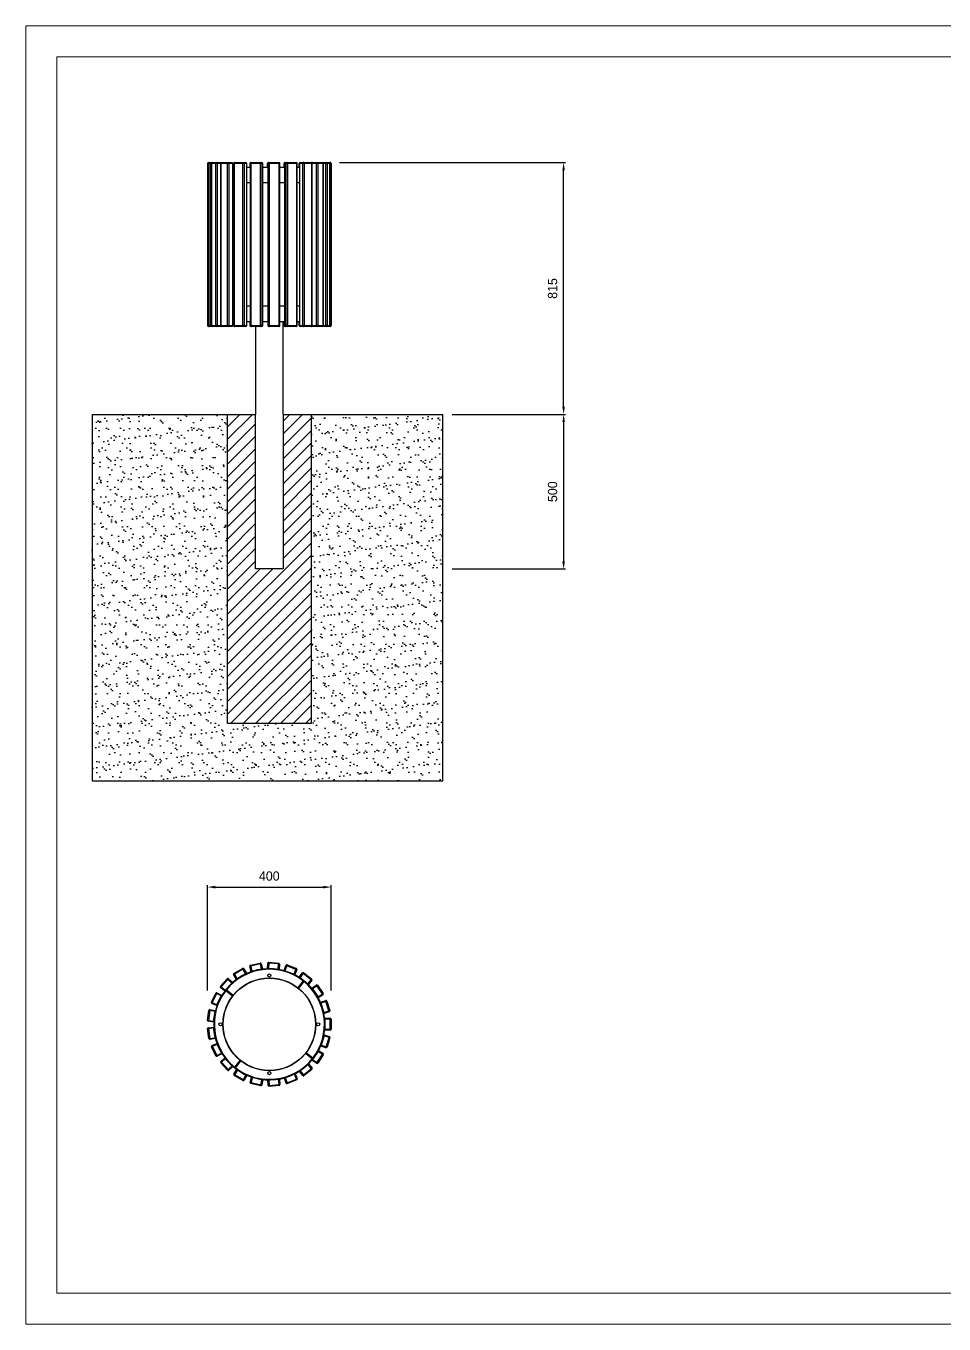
# Model space of a CAD drawing. Header units: millimetres. Extents: x -1872 to 4068, y -1819 to 2381.
# Drawn here: x -1872 to 1098, y -1819 to 2381 of the extents above; entities that cross this region are included whole.
import ezdxf

# ---------------------------------------------------------------- set-up
doc = ezdxf.new("R2010")
doc.units = ezdxf.units.MM
doc.header["$PDSIZE"] = -1
doc.layers.add('tabelka', color=155, linetype='Continuous')
doc.layers.add('WYMIAR', color=96, linetype='Continuous')
doc.dimstyles.new('1-1', dxfattribs={"dimtxt": 30, "dimasz": 25, "dimexe": 6.25, "dimexo": 30, "dimgap": 20.625, "dimtad": 1, "dimdec": 1, "dimtxsty": 'Standard', "dimcen": 0, "dimclrd": 2, "dimclre": 2, "dimclrt": 2, "dimadec": 0, "dimazin": 0, "dimtfac": 1, "dimtdec": 1, "dimtmove": 0, "dimatfit": 3, "dimfxl": 1, "dimarcsym": 0})

# ---------------------------------------------------------------- blocks, each defined once
blk = doc.blocks.new('front')
for p, q in [((-41.7, 1154.1), (-41.7, 630.1)), ((-41.6, 1154.1), (-41.7, 1154.1)), ((-41.6, 1154.1), (-41.6, 630.1)), ((-36.7, 1154.1), (-41.6, 1154.1)), ((-41.6, 1154.1), (-41.6, 630.1)), ((-41.6, 1154.1), (-41.6, 1154.1)), ((-38.7, 1157.1), (-38.6, 1157.1)), ((-38.7, 1157.1), (-38.7, 1157.1)), ((-38.6, 1157.1), (-33.7, 1157.1)), ((-36.7, 630.1), (-36.7, 1154.1)), ((-33.3, 1154.1), (-36.7, 1154.1)), ((-33.7, 1157.1), (-25.6, 1157.1)), ((-33.3, 1154.1), (-33.3, 630.1)), ((-28.6, 1154.1), (-33.3, 1154.1)), ((-28.6, 1154.1), (-28.6, 630.1)), ((-28.3, 1154.1), (-28.6, 1154.1)), ((-14.4, 1154.1), (-28.3, 1154.1)), ((-28.3, 1154.1), (-28.3, 630.1)), ((-25.6, 1157.1), (-11.7, 1157.1)), ((-14.4, 630.1), (-14.4, 1154.1)), ((-10.4, 1154.1), (-14.4, 1154.1)), ((-11.7, 1157.1), (3.6, 1157.1)), ((-10.4, 1154.1), (-10.4, 630.1)), ((0.7, 1154.1), (-10.4, 1154.1)), ((0.7, 1154.1), (0.7, 630.1)), ((1.5, 1154.1), (0.7, 1154.1)), ((23.3, 1154.1), (1.5, 1154.1)), ((1.5, 1154.1), (1.5, 630.1)), ((3.6, 1157.1), (3.7, 1157.1)), ((3.7, 1157.1), (25.5, 1157.1)), ((23.3, 630.1), (23.3, 1154.1)), ((27.5, 1154.1), (23.3, 1154.1)), ((25.5, 1157.1), (37.9, 1157.1)), ((27.5, 1154.1), (27.5, 630.1)), ((40, 1154.1), (27.5, 1154.1)), ((40, 630.1), (40, 1154.1)), ((40, 1142.1), (43.7, 1142.1)), ((42.7, 1154.1), (42.7, 1142.1)), ((43.1, 1154.1), (42.7, 1154.1)), ((43.7, 1154.1), (43.1, 1154.1)), ((43.1, 1154.1), (43.1, 1142.1)), ((43.7, 1154.1), (43.7, 630.1)), ((45.2, 1154.1), (43.7, 1154.1)), ((73, 1154.1), (45.2, 1154.1)), ((45.2, 1154.1), (45.2, 630.1)), ((45.7, 1157.1), (46.7, 1157.1)), ((46.7, 1157.1), (74.5, 1157.1)), ((73, 630.1), (73, 1154.1)), ((77.1, 1154.1), (73, 1154.1)), ((74.5, 1157.1), (82.9, 1157.1)), ((77.1, 1154.1), (77.1, 630.1)), ((85.5, 1154.1), (77.1, 1154.1)), ((85.5, 630.1), (85.5, 1154.1)), ((85.5, 1142.1), (96.7, 1142.1)), ((95.5, 1154.1), (95.5, 1142.1)), ((95.6, 1154.1), (95.5, 1154.1)), ((96.7, 1154.1), (95.6, 1154.1)), ((95.6, 1154.1), (95.6, 1142.1)), ((96.7, 1154.1), (96.7, 630.1)), ((99.1, 1154.1), (96.7, 1154.1)), ((98.5, 1157.1), (99.7, 1157.1)), ((130.3, 1154.1), (99.1, 1154.1)), ((99.1, 1154.1), (99.1, 630.1)), ((99.7, 1157.1), (130.9, 1157.1)), ((130.3, 630.1), (130.3, 1154.1)), ((133.9, 1154.1), (130.3, 1154.1)), ((130.9, 1157.1), (134.7, 1157.1)), ((133.9, 1154.1), (133.9, 630.1)), ((137.6, 1154.1), (133.9, 1154.1)), ((137.6, 630.1), (137.6, 1154.1)), ((137.6, 1142.1), (153.6, 1142.1)), ((152.5, 1142.1), (152.5, 1154.1)), ((155, 1154.1), (153.6, 1154.1)), ((153.6, 1154.1), (153.6, 630.1)), ((155, 630.1), (155, 1154.1)), ((158.2, 1154.1), (155, 1154.1)), ((155.5, 1157.1), (156.6, 1157.1)), ((156.6, 1157.1), (158, 1157.1)), ((158, 1157.1), (189.9, 1157.1)), ((158.2, 1154.1), (158.2, 630.1)), ((190.1, 1154.1), (158.2, 1154.1)), ((190.1, 630.1), (190.1, 1154.1)), ((192.9, 1154.1), (190.1, 1154.1)), ((192.9, 630.1), (192.9, 1154.1)), ((192.9, 1142.1), (207.2, 1142.1)), ((206.1, 1142.1), (206.1, 1154.1)), ((213.5, 1154.1), (207.2, 1154.1)), ((207.2, 1154.1), (207.2, 630.1)), ((208.9, 1157.1), (210, 1157.1)), ((210, 1157.1), (216.2, 1157.1)), ((213.5, 630.1), (213.5, 1154.1)), ((217.3, 1154.1), (213.5, 1154.1)), ((216.2, 1157.1), (246, 1157.1)), ((217.3, 1154.1), (217.3, 630.1)), ((247.1, 1154.1), (217.3, 1154.1)), ((247.1, 630.1), (247.1, 1154.1)), ((249, 1154.1), (247.1, 1154.1)), ((249, 630.1), (249, 1154.1)), ((249, 1142.1), (256.4, 1142.1)), ((255.4, 1142.1), (255.4, 1154.1)), ((267.1, 1154.1), (256.4, 1154.1)), ((256.4, 1154.1), (256.4, 630.1)), ((257.8, 1157.1), (258.8, 1157.1)), ((258.8, 1157.1), (269.4, 1157.1)), ((267.1, 630.1), (267.1, 1154.1)), ((271.3, 1154.1), (267.1, 1154.1)), ((269.4, 1157.1), (294.4, 1157.1)), ((271.3, 1154.1), (271.3, 630.1)), ((296.2, 1154.1), (271.3, 1154.1)), ((296.2, 630.1), (296.2, 1154.1)), ((297.4, 1154.1), (296.2, 1154.1)), ((297.4, 630.1), (297.4, 1154.1)), ((311, 1154.1), (297.4, 1154.1)), ((297.9, 1157.1), (298.6, 1157.1)), ((298.6, 1157.1), (312.7, 1157.1)), ((311, 630.1), (311, 1154.1)), ((315.2, 1154.1), (311, 1154.1)), ((312.7, 1157.1), (330.6, 1157.1)), ((315.2, 1154.1), (315.2, 630.1)), ((333.1, 1154.1), (315.2, 1154.1)), ((330.6, 1157.1), (342.3, 1157.1)), ((333.1, 630.1), (333.1, 1154.1)), ((333.6, 1154.1), (333.1, 1154.1)), ((333.6, 630.1), (333.6, 1154.1)), ((341.4, 1154.1), (333.6, 1154.1)), ((345.2, 1154.1), (341.4, 1154.1)), ((341.4, 630.1), (341.4, 1154.1)), ((342.3, 1157.1), (351.7, 1157.1)), ((345.2, 1154.1), (345.2, 630.1)), ((354.5, 1154.1), (345.2, 1154.1)), ((351.7, 1157.1), (355.6, 1157.1)), ((354.5, 630.1), (354.5, 1154.1)), ((354.7, 1154.1), (354.5, 1154.1)), ((354.7, 630.1), (354.7, 1154.1)), ((355.6, 1154.1), (354.7, 1154.1)), ((355.6, 630.1), (355.6, 1154.1)), ((358.6, 1154.1), (355.6, 1154.1)), ((358.6, 1154.1), (358.6, 630.1)), ((40, 1092.1), (43.7, 1092.1)), ((85.5, 1092.1), (96.7, 1092.1)), ((137.6, 1092.1), (153.6, 1092.1)), ((192.9, 1092.1), (207.2, 1092.1)), ((249, 1092.1), (256.4, 1092.1)), ((43.7, 692.1), (40, 692.1)), ((96.7, 692.1), (85.5, 692.1)), ((153.6, 692.1), (137.6, 692.1)), ((207.2, 692.1), (192.9, 692.1)), ((256.5, 692.1), (249, 692.1)), ((-41.6, 630.1), (-41.7, 630.1)), ((-41.6, 630.1), (-36.7, 630.1)), ((-41.6, 630.1), (-41.6, 630.1)), ((-33.3, 630.1), (-36.7, 630.1)), ((-33.3, 630.1), (-28.6, 630.1)), ((-28.3, 630.1), (-28.6, 630.1)), ((-28.3, 630.1), (-14.4, 630.1)), ((-10.4, 630.1), (-14.4, 630.1)), ((-10.4, 630.1), (0.7, 630.1)), ((1.5, 630.1), (0.7, 630.1)), ((1.5, 630.1), (23.3, 630.1)), ((27.5, 630.1), (23.3, 630.1)), ((27.5, 630.1), (40, 630.1)), ((43.7, 642.1), (40, 642.1)), ((42.7, 642.1), (42.7, 630.1)), ((43.1, 630.1), (42.7, 630.1)), ((43.1, 642.1), (43.1, 630.1)), ((43.1, 630.1), (43.7, 630.1)), ((45.2, 630.1), (43.7, 630.1)), ((45.2, 630.1), (73, 630.1)), ((77.1, 630.1), (73, 630.1)), ((77.1, 630.1), (85.5, 630.1)), ((96.7, 642.1), (85.5, 642.1)), ((95.5, 642.1), (95.5, 630.1)), ((95.6, 630.1), (95.5, 630.1)), ((95.6, 642.1), (95.6, 630.1)), ((95.6, 630.1), (96.7, 630.1)), ((99.1, 630.1), (96.7, 630.1)), ((99.1, 630.1), (130.3, 630.1)), ((133.9, 630.1), (130.3, 630.1)), ((133.9, 630.1), (137.6, 630.1)), ((153.6, 642.1), (137.6, 642.1)), ((153.6, 630.1), (155, 630.1)), ((158.2, 630.1), (155, 630.1)), ((158.2, 630.1), (190.1, 630.1)), ((192.9, 630.1), (190.1, 630.1)), ((207.2, 642.1), (192.9, 642.1)), ((203, 342.1), (203, 642.1)), ((206.1, 630.1), (206.1, 642.1)), ((207.2, 630.1), (213.5, 630.1)), ((217.3, 630.1), (213.5, 630.1)), ((217.3, 630.1), (247.1, 630.1)), ((249, 630.1), (247.1, 630.1)), ((256.4, 642.1), (249, 642.1)), ((255.4, 630.1), (255.4, 642.1)), ((256.4, 630.1), (267.1, 630.1)), ((271.3, 630.1), (267.1, 630.1)), ((271.3, 630.1), (296.2, 630.1)), ((297.4, 630.1), (296.2, 630.1)), ((297.4, 630.1), (311, 630.1)), ((315.2, 630.1), (311, 630.1)), ((315.2, 630.1), (333.1, 630.1)), ((333.6, 630.1), (333.1, 630.1)), ((333.6, 630.1), (341.4, 630.1)), ((345.2, 630.1), (341.4, 630.1)), ((345.2, 630.1), (354.5, 630.1)), ((354.7, 630.1), (354.5, 630.1)), ((354.7, 630.1), (355.6, 630.1)), ((358.6, 630.1), (355.6, 630.1)), ((-38.6, 627.1), (-38.7, 627.1)), ((-38.7, 627.1), (-38.7, 627.1)), ((-33.7, 627.1), (-38.6, 627.1)), ((-25.6, 627.1), (-33.7, 627.1)), ((-11.7, 627.1), (-25.6, 627.1)), ((3.6, 627.1), (-11.7, 627.1)), ((3.7, 627.1), (3.6, 627.1)), ((25.5, 627.1), (3.7, 627.1)), ((37.9, 627.1), (25.5, 627.1)), ((46.7, 627.1), (45.7, 627.1)), ((74.5, 627.1), (46.7, 627.1)), ((82.9, 627.1), (74.5, 627.1)), ((99.7, 627.1), (98.5, 627.1)), ((130.9, 627.1), (99.7, 627.1)), ((114.1, 627.1), (114.1, 342.1)), ((134.7, 627.1), (130.9, 627.1)), ((158, 627.1), (156.6, 627.1)), ((189.9, 627.1), (158, 627.1)), ((210, 627.1), (208.9, 627.1)), ((216.2, 627.1), (210, 627.1)), ((246, 627.1), (216.2, 627.1)), ((258.8, 627.1), (257.8, 627.1)), ((269.4, 627.1), (258.8, 627.1)), ((294.4, 627.1), (269.4, 627.1)), ((298.6, 627.1), (297.9, 627.1)), ((312.7, 627.1), (298.6, 627.1)), ((330.6, 627.1), (312.7, 627.1)), ((342.3, 627.1), (330.6, 627.1)), ((351.7, 627.1), (342.3, 627.1)), ((355.6, 627.1), (351.7, 627.1))]:
    blk.add_line(p, q)
at = {"flags": 128}
for points in [[(-10.4, 1154.1), (-10.4, 1154.7), (-10.5, 1155.3), (-10.6, 1155.8), (-10.7, 1156.3), (-10.9, 1156.6), (-11.2, 1156.9), (-11.4, 1157.1), (-11.7, 1157.1)], [(45.2, 1154.1), (45.3, 1154.7), (45.3, 1155.3), (45.5, 1155.8), (45.7, 1156.3), (45.9, 1156.6), (46.2, 1156.9), (46.4, 1157.1), (46.7, 1157.1)], [(73, 1154.1), (73, 1154.7), (73.1, 1155.3), (73.2, 1155.8), (73.4, 1156.3), (73.7, 1156.6), (73.9, 1156.9), (74.2, 1157.1), (74.5, 1157.1)], [(217.3, 1154.1), (217.3, 1154.7), (217.3, 1155.3), (217.2, 1155.8), (217, 1156.3), (216.9, 1156.6), (216.7, 1156.9), (216.5, 1157.1), (216.2, 1157.1)], [(247.1, 1154.1), (247.1, 1154.7), (247, 1155.3), (246.9, 1155.8), (246.8, 1156.3), (246.6, 1156.6), (246.4, 1156.9), (246.2, 1157.1), (246, 1157.1)], [(271.3, 1154.1), (271.2, 1154.7), (271.1, 1155.3), (271, 1155.8), (270.7, 1156.3), (270.4, 1156.6), (270.1, 1156.9), (269.8, 1157.1), (269.4, 1157.1)], [(296.2, 1154.1), (296.2, 1154.7), (296.1, 1155.3), (295.9, 1155.8), (295.7, 1156.3), (295.4, 1156.6), (295.1, 1156.9), (294.7, 1157.1), (294.4, 1157.1)], [(312.7, 1157.1), (312.4, 1157.1), (312.1, 1156.9), (311.8, 1156.6), (311.5, 1156.3), (311.3, 1155.8), (311.2, 1155.3), (311.1, 1154.7), (311, 1154.1)], [(342.3, 1157.1), (342.2, 1157.1), (342, 1156.9), (341.8, 1156.6), (341.7, 1156.3), (341.6, 1155.8), (341.5, 1155.3), (341.5, 1154.7), (341.4, 1154.1)], [(-11.7, 627.1), (-11.4, 627.2), (-11.2, 627.4), (-10.9, 627.6), (-10.7, 628), (-10.6, 628.5), (-10.5, 629), (-10.4, 629.6), (-10.4, 630.1)], [(46.7, 627.1), (46.4, 627.2), (46.2, 627.4), (45.9, 627.6), (45.7, 628), (45.5, 628.5), (45.3, 629), (45.3, 629.6), (45.2, 630.1)], [(74.5, 627.1), (74.2, 627.2), (73.9, 627.4), (73.7, 627.6), (73.4, 628), (73.2, 628.5), (73.1, 629), (73, 629.6), (73, 630.1)], [(216.2, 627.1), (216.5, 627.2), (216.7, 627.4), (216.9, 627.6), (217, 628), (217.2, 628.5), (217.3, 629), (217.3, 629.6), (217.3, 630.1)], [(246, 627.1), (246.2, 627.2), (246.4, 627.4), (246.6, 627.6), (246.8, 628), (246.9, 628.5), (247, 629), (247.1, 629.6), (247.1, 630.1)], [(269.4, 627.1), (269.8, 627.2), (270.1, 627.4), (270.4, 627.6), (270.7, 628), (271, 628.5), (271.1, 629), (271.2, 629.6), (271.3, 630.1)], [(294.4, 627.1), (294.7, 627.2), (295.1, 627.4), (295.4, 627.6), (295.7, 628), (295.9, 628.5), (296.1, 629), (296.2, 629.6), (296.2, 630.1)], [(312.7, 627.1), (312.4, 627.2), (312.1, 627.4), (311.8, 627.6), (311.5, 628), (311.3, 628.5), (311.2, 629), (311.1, 629.6), (311, 630.1)], [(342.3, 627.1), (342.2, 627.2), (342, 627.4), (341.8, 627.6), (341.7, 628), (341.6, 628.5), (341.5, 629), (341.5, 629.6), (341.4, 630.1)]]:
    blk.add_lwpolyline(points, dxfattribs=at)
for centre, radius, start, end in [((-38.7, 1154.1), 3, 90, 180), ((-38.6, 1154.1), 3, 90, 180), ((-38.6, 1154.2), 2.98, 90.3373, 180.3337), ((-33.7, 1154.2), 2.98, 90.3372, 180.3338), ((-38.5, 1154.9), 5.32, 352.085, 25.2255), ((-25.6, 1154.1), 3, 90, 180), ((-25.5, 1154.3), 2.86, 93.1861, 182.8661), ((-11.5, 1154.3), 2.86, 93.1862, 182.8659), ((3.7, 1154.1), 3, 90, 180), ((4.1, 1154.5), 2.69, 100.2229, 187.4535), ((26, 1154.5), 2.69, 100.223, 187.453), ((24.9, 1154.5), 2.66, 351.3539, 77.276), ((37.3, 1154.5), 2.66, 351.3536, 77.2762), ((45.7, 1154.1), 3, 90, 180), ((45.9, 1154.3), 2.82, 94.4618, 183.8563), ((46.7, 1154.1), 3, 90, 180), ((74.3, 1154.3), 2.82, 356.234, 85.6585), ((82.7, 1154.3), 2.82, 356.2339, 85.6584), ((98.5, 1154.1), 3, 90, 180), ((98.6, 1154.2), 2.96, 90.7579, 180.7384), ((99.7, 1154.1), 3, 90, 180), ((103, 1154.9), 3.98, 144.9105, 190.3416), ((134.2, 1154.9), 3.98, 144.9105, 190.3417), ((130.9, 1154.2), 2.96, 359.3025, 89.2853), ((134.6, 1154.2), 2.96, 359.3025, 89.2853), ((155.5, 1154.1), 3, 90.0731, 180.0731), ((156.6, 1154.1), 3, 90.087, 180.0868), ((158, 1154.1), 3, 90.087, 180.0868), ((148.4, 1154.9), 9.83, 355.6495, 13.2634), ((189.9, 1154.1), 3, 0, 90), ((180.3, 1154.9), 9.83, 355.6496, 13.2632), ((209, 1154.2), 2.9, 92.0848, 181.9433), ((210.1, 1154.2), 2.9, 92.1622, 182.0102), ((216.3, 1154.2), 2.9, 92.1622, 182.0102), ((246, 1154.1), 3, 0, 90), ((258.2, 1154.4), 2.74, 97.7502, 186.0682), ((259.1, 1154.4), 2.73, 97.9284, 186.1751), ((269.8, 1154.4), 2.73, 97.9284, 186.1751), ((294.4, 1154.1), 3, 0, 90), ((298.2, 1155.5), 1.65, 99.0127, 158.5674), ((299.1, 1155.2), 2.01, 103.3548, 175.0737), ((312.4, 1154.4), 2.78, 355.1337, 84.1198), ((330.6, 1154.1), 3, 0, 90), ((330.4, 1154.4), 2.78, 355.1334, 84.1201), ((342.3, 1154.2), 2.94, 358.7552, 88.6991), ((351.7, 1154.1), 3, 0, 90), ((351.6, 1154.2), 2.94, 358.7555, 88.6988), ((122.1, 1154.9), 233.5, 359.8163, 0.5525), ((355.6, 1154.1), 3, 0.0002, 90.0004), ((-38.7, 630.1), 3, 180, 270), ((-38.6, 630.1), 3, 180, 270), ((-38.6, 630.1), 2.98, 179.666, 269.6622), ((-33.7, 630.1), 2.98, 179.6659, 269.6624), ((-38.5, 629.4), 5.32, 334.7748, 7.9149), ((-25.6, 630.1), 3, 180, 270), ((-25.5, 630), 2.86, 177.1337, 266.8134), ((-11.5, 630), 2.86, 177.1338, 266.8133), ((3.7, 630.1), 3, 180, 270), ((4.1, 629.8), 2.69, 172.5463, 259.7766), ((26, 629.8), 2.69, 172.5469, 259.7765), ((24.9, 629.7), 2.66, 282.7245, 8.6462), ((37.3, 629.7), 2.66, 282.7244, 8.6466), ((45.7, 630.1), 3, 180, 270), ((45.9, 630), 2.82, 176.1435, 265.5377), ((46.7, 630.1), 3, 180, 270), ((74.3, 630), 2.82, 274.342, 3.7662), ((82.7, 630), 2.82, 274.3421, 3.7663), ((98.5, 630.1), 3, 180, 270), ((98.6, 630.1), 2.96, 179.2613, 269.2416), ((99.7, 630.1), 3, 180, 270), ((103, 629.4), 3.98, 169.6585, 215.0891), ((134.2, 629.4), 3.98, 169.6585, 215.0891), ((130.9, 630.1), 2.96, 270.7152, 0.6978), ((134.6, 630.1), 2.96, 270.7152, 0.6978), ((156.6, 630.1), 3, 179.9129, 269.9126), ((158, 630.1), 3, 179.9129, 269.9126), ((148.4, 629.4), 9.83, 346.7367, 4.3505), ((189.9, 630.1), 3, 270, 0), ((180.3, 629.4), 9.83, 346.737, 4.3503), ((209, 630), 2.9, 178.0564, 267.9147), ((210.1, 630), 2.9, 177.9895, 267.8374), ((216.3, 630), 2.9, 177.9895, 267.8374), ((246, 630.1), 3, 270, 0), ((258.2, 629.9), 2.74, 173.9316, 262.2493), ((259.1, 629.8), 2.73, 173.8247, 262.0711), ((269.8, 629.8), 2.73, 173.8247, 262.0711), ((294.4, 630.1), 3, 270, 0), ((312.4, 629.9), 2.78, 275.8807, 4.8665), ((330.6, 630.1), 3, 270, 0), ((330.4, 629.9), 2.78, 275.8804, 4.8669), ((342.3, 630.1), 2.94, 271.3013, 1.2451), ((351.7, 630.1), 3, 270, 0), ((351.6, 630.1), 2.94, 271.3016, 1.2448), ((122.1, 629.4), 233.5, 359.4475, 0.1837), ((355.6, 630.1), 3, 270.0001, 0.0001), ((298.1, 628.7), 1.6, 200.3288, 262.0891), ((299.1, 629.1), 2.01, 184.9258, 256.6449)]:
    blk.add_arc(centre, radius, start, end)
blk = doc.blocks.new('rzut')
for p, q in [((51.6, -601.4), (43.1, -586.7)), ((44.2, -582.6), (71.8, -566.5)), ((73.3, -569.1), (45.7, -585.2)), ((45.7, -585.2), (54.2, -599.9)), ((54.2, -599.9), (81.9, -583.8)), ((81.9, -583.8), (73.3, -569.1)), ((75.9, -567.6), (84.5, -582.3)), ((99.4, -576.4), (95.6, -559.8)), ((97.8, -556.2), (129, -549)), ((129.7, -551.9), (98.5, -559.1)), ((98.5, -559.1), (102.3, -575.7)), ((102.3, -575.7), (133.5, -568.5)), ((115.5, -572.7), (115.5, -572.7)), ((120.4, -571.5), (120.4, -571.5)), ((133.5, -568.5), (129.7, -551.9)), ((132.6, -551.2), (136.4, -567.8)), ((152.5, -566.5), (153.7, -549.6)), ((156.7, -549.8), (155.5, -566.8)), ((155.5, -566.8), (187.4, -569.1)), ((188.6, -552.1), (156.7, -549.8)), ((156.9, -546.8), (188.8, -549.1)), ((168.9, -567.7), (168.9, -567.7)), ((173.9, -568.1), (173.9, -568.1)), ((187.4, -569.1), (188.6, -552.1)), ((191.6, -552.3), (190.4, -569.3)), ((206.1, -572.8), (212.2, -557)), ((215, -558), (208.9, -573.9)), ((208.9, -573.9), (238.7, -585.5)), ((244.8, -569.6), (215, -558)), ((216.1, -555.2), (245.9, -566.8)), ((221.4, -578.8), (221.4, -578.8)), ((226.1, -580.6), (226.1, -580.6)), ((238.7, -585.5), (244.8, -569.6)), ((247.6, -570.7), (241.5, -586.6)), ((255.4, -594.6), (266, -581.2)), ((268.3, -583.1), (257.8, -596.4)), ((293.4, -603), (268.3, -583.1)), ((270.2, -580.7), (295.3, -600.6)), ((0.7, -623.6), (22.4, -600.1)), ((13.3, -639.4), (0.8, -627.9)), ((24.6, -602.2), (2.9, -625.7)), ((2.9, -625.7), (15.4, -637.2)), ((15.4, -637.2), (37.1, -613.7)), ((24.5, -627.3), (24.5, -627.3)), ((37.1, -613.7), (24.6, -602.2)), ((26.6, -599.9), (39.1, -611.5)), ((65.9, -593.1), (65.9, -593.1)), ((70.2, -590.6), (70.2, -590.6)), ((267.9, -607), (251.8, -627.4)), ((254.1, -629.2), (251.8, -627.4)), ((270.3, -608.9), (254.1, -629.2)), ((257.8, -596.4), (282.9, -616.3)), ((258.2, -597.5), (258.6, -597)), ((270.1, -606.2), (268.9, -607.8)), ((269.3, -608.1), (268.9, -607.8)), ((269.3, -608.1), (270.5, -606.5)), ((281.7, -616.2), (282.1, -615.7)), ((282.9, -616.3), (293.4, -603)), ((295.8, -604.8), (285.2, -618.2)), ((296.2, -629.9), (310.2, -620.3)), ((311.9, -622.8), (297.9, -632.4)), ((330, -649.1), (311.9, -622.8)), ((314.4, -621.1), (332.5, -647.4)), ((-28.8, -675.7), (-15, -646.8)), ((-12.3, -648.1), (-26.1, -677)), ((3, -655.4), (-12.3, -648.1)), ((-11, -645.4), (4.3, -652.7)), ((-10.8, -684.3), (3, -655.4)), ((-2.8, -667.6), (-2.8, -667.6)), ((18.1, -638.1), (38.5, -654.2)), ((20, -635.7), (40.3, -651.9)), ((40.3, -651.9), (38.5, -654.2)), ((297.9, -632.4), (316, -658.8)), ((305.5, -643.5), (305.5, -643.5)), ((316, -658.8), (330, -649.1)), ((331.7, -651.6), (317.7, -661.2)), ((324.7, -675.7), (341, -670.6)), ((-41.6, -734.1), (-37, -702.4)), ((-34, -702.9), (-38.7, -734.5)), ((-17.2, -705.4), (-34, -702.9)), ((-33.6, -699.9), (-16.7, -702.4)), ((-12.1, -687), (-27.4, -679.7)), ((-26.1, -677), (-10.8, -684.3)), ((-21.9, -737), (-17.2, -705.4)), ((-16.7, -706.4), (-17.3, -706.4)), ((-4.9, -672.1), (-4.9, -672.1)), ((341.8, -673.5), (325.6, -678.6)), ((325.6, -678.6), (335.2, -709.1)), ((329.6, -691.5), (329.6, -691.5)), ((331.1, -696.2), (331.1, -696.2)), ((335.2, -709.1), (351.4, -704)), ((352.3, -706.9), (336, -712)), ((351.4, -704), (341.8, -673.5)), ((344.7, -672.6), (354.2, -703.2)), ((-22.3, -740), (-39.1, -737.5)), ((-38.7, -734.5), (-21.9, -737)), ((-21.1, -736.1), (-21.7, -736)), ((-19.9, -723.7), (-19.9, -723.7)), ((338.5, -727.9), (355.5, -727.8)), ((355.5, -730.8), (338.5, -730.9)), ((338.5, -730.9), (338.6, -762.9)), ((338.5, -744.4), (338.5, -744.4)), ((338.5, -749.4), (338.5, -749.4)), ((355.6, -762.8), (355.5, -730.8)), ((358.5, -730.8), (358.6, -762.8)), ((-36.7, -793.7), (-41.6, -762.1)), ((-39, -758.7), (-22.2, -756.1)), ((-21.8, -759), (-38.6, -761.6)), ((-38.6, -761.6), (-33.7, -793.2)), ((-33.7, -793.2), (-16.9, -790.7)), ((-16.5, -793.6), (-33.3, -796.2)), ((-16.9, -790.7), (-21.8, -759)), ((-19.7, -772.4), (-19.7, -772.4)), ((-19, -777.3), (-19, -777.3)), ((335.4, -784.6), (326.1, -815.3)), ((331.4, -797.6), (331.4, -797.6)), ((351.7, -789.6), (335.4, -784.6)), ((336.3, -781.8), (352.5, -786.7)), ((338.6, -762.9), (355.6, -762.8)), ((355.6, -765.8), (338.6, -765.9)), ((342.3, -820.2), (351.7, -789.6)), ((354.5, -790.5), (345.2, -821.1)), ((-14.4, -849.2), (-28.3, -820.4)), ((-27, -816.4), (-11.7, -809)), ((-10.4, -811.7), (-25.6, -819.1)), ((-25.6, -819.1), (-11.7, -847.9)), ((3.6, -840.5), (-10.4, -811.7)), ((-4.4, -823.8), (-4.4, -823.8)), ((-2.3, -828.3), (-2.3, -828.3)), ((316.6, -835.1), (298.6, -861.6)), ((330.6, -844.6), (316.6, -835.1)), ((318.3, -832.6), (332.3, -842.2)), ((341.4, -823.1), (325.2, -818.1)), ((326.1, -815.3), (342.3, -820.2)), ((330, -802.3), (330, -802.3)), ((-11.7, -847.9), (3.6, -840.5)), ((4.9, -843.2), (-10.4, -850.6)), ((23.3, -895.6), (1.5, -872.3)), ((1.6, -868), (14, -856.4)), ((16.1, -858.6), (3.7, -870.2)), ((3.7, -870.2), (25.5, -893.6)), ((37.9, -882), (16.1, -858.6)), ((25.5, -893.6), (37.9, -882)), ((28.7, -872.1), (28.7, -872.1)), ((46.8, -886), (63, -865.7)), ((49.2, -887.9), (65.3, -867.5)), ((63, -865.7), (65.3, -867.5)), ((283.7, -877.8), (258.8, -897.8)), ((276.8, -843), (278.6, -840.7)), ((297.1, -859.2), (276.8, -843)), ((299, -856.8), (278.6, -840.7)), ((294.4, -891.1), (283.7, -877.8)), ((286.1, -875.9), (296.7, -889.2)), ((311, -873.6), (296.9, -864.1)), ((298.6, -861.6), (312.7, -871.1)), ((306.2, -850.4), (306.2, -850.4)), ((309, -846.3), (309, -846.3)), ((312.7, -871.1), (330.6, -844.6)), ((333.1, -846.3), (315.2, -872.8)), ((40, -884.2), (27.5, -895.8)), ((44.1, -908.9), (52.6, -894.2)), ((73, -928.9), (45.2, -913)), ((55.2, -895.7), (46.7, -910.4)), ((46.7, -910.4), (74.5, -926.3)), ((82.9, -911.6), (55.2, -895.7)), ((66.9, -902.4), (66.9, -902.4)), ((71.2, -904.8), (71.2, -904.8)), ((74.5, -926.3), (82.9, -911.6)), ((85.5, -913.1), (77.1, -927.8)), ((96.8, -935.5), (100.5, -918.9)), ((103.5, -919.6), (99.7, -936.1)), ((134.7, -926.6), (103.5, -919.6)), ((116.6, -922.5), (116.6, -922.5)), ((121.5, -923.6), (121.5, -923.6)), ((213.5, -937.6), (207.2, -921.8)), ((239.7, -908.9), (210, -920.7)), ((210, -920.7), (216.2, -936.5)), ((210.7, -919.7), (210.9, -920.3)), ((227.2, -913.9), (227.2, -913.9)), ((238.6, -908.7), (238.8, -909.3)), ((246, -924.7), (239.7, -908.9)), ((242.5, -907.8), (248.8, -923.6)), ((267.1, -913), (256.4, -899.7)), ((258.8, -897.8), (269.4, -911.1)), ((269.4, -911.1), (294.4, -891.1)), ((296.2, -893.4), (271.3, -913.4)), ((273.2, -886.2), (273.2, -886.2)), ((130.3, -946.1), (99.1, -939.1)), ((99.7, -936.1), (130.9, -943.2)), ((130.9, -943.2), (134.7, -926.6)), ((137.6, -927.2), (133.9, -943.8)), ((155, -945.3), (153.6, -928.4)), ((188.5, -925.7), (156.6, -928.1)), ((156.6, -928.1), (158, -945.1)), ((158, -945.1), (189.9, -942.6)), ((190.1, -945.6), (158.2, -948.1)), ((170.1, -927.1), (170.1, -927.1)), ((175.1, -926.7), (175.1, -926.7)), ((189.9, -942.6), (188.5, -925.7)), ((191.5, -925.4), (192.8, -942.4)), ((216.2, -936.5), (246, -924.7)), ((247.1, -927.5), (217.3, -939.3))]:
    blk.add_line(p, q)
at = {"flags": 128}
for points in [[(43.1, -586.7), (43.1, -586.7), (43.3, -586.6), (43.5, -586.5), (43.8, -586.3), (44.2, -586), (44.7, -585.8), (45.2, -585.5), (45.7, -585.2)], [(44.2, -582.6), (44.2, -582.7), (44.3, -582.8), (44.4, -583), (44.6, -583.4), (44.8, -583.8), (45.1, -584.2), (45.4, -584.7), (45.7, -585.2)], [(71.8, -566.5), (71.9, -566.6), (71.9, -566.7), (72.1, -567), (72.3, -567.3), (72.5, -567.7), (72.8, -568.1), (73, -568.6), (73.3, -569.1)], [(73.3, -569.1), (73.8, -568.8), (74.3, -568.5), (74.8, -568.3), (75.2, -568), (75.5, -567.9), (75.7, -567.7), (75.9, -567.6), (75.9, -567.6)], [(84.5, -582.3), (84.4, -582.3), (84.3, -582.4), (84, -582.6), (83.7, -582.7), (83.3, -583), (82.9, -583.2), (82.4, -583.5), (81.9, -583.8)], [(95.6, -559.8), (95.6, -559.8), (95.8, -559.8), (96.1, -559.7), (96.4, -559.6), (96.9, -559.5), (97.4, -559.4), (97.9, -559.3), (98.5, -559.1)], [(97.8, -556.2), (97.8, -556.3), (97.9, -556.4), (97.9, -556.7), (98, -557.1), (98.1, -557.5), (98.3, -558), (98.4, -558.6), (98.5, -559.1)], [(102.3, -575.7), (101.8, -575.8), (101.2, -576), (100.7, -576.1), (100.3, -576.2), (99.9, -576.3), (99.6, -576.3), (99.5, -576.4), (99.4, -576.4)], [(129, -549), (129, -549.1), (129.1, -549.2), (129.1, -549.5), (129.2, -549.9), (129.3, -550.3), (129.4, -550.8), (129.6, -551.3), (129.7, -551.9)], [(129.7, -551.9), (130.3, -551.8), (130.8, -551.7), (131.3, -551.5), (131.8, -551.4), (132.1, -551.4), (132.4, -551.3), (132.6, -551.3), (132.6, -551.2)], [(136.4, -567.8), (136.4, -567.8), (136.2, -567.9), (136, -567.9), (135.6, -568), (135.1, -568.1), (134.6, -568.2), (134.1, -568.3), (133.5, -568.5)], [(155.5, -566.8), (154.9, -566.7), (154.3, -566.7), (153.8, -566.6), (153.4, -566.6), (153, -566.6), (152.7, -566.6), (152.5, -566.6), (152.5, -566.5)], [(153.7, -549.6), (153.8, -549.6), (153.9, -549.6), (154.2, -549.6), (154.6, -549.7), (155, -549.7), (155.5, -549.7), (156.1, -549.8), (156.7, -549.8)], [(156.9, -546.8), (156.9, -546.9), (156.9, -547), (156.9, -547.3), (156.8, -547.7), (156.8, -548.1), (156.8, -548.7), (156.7, -549.2), (156.7, -549.8)], [(190.4, -569.3), (190.3, -569.3), (190.2, -569.3), (189.9, -569.2), (189.5, -569.2), (189, -569.2), (188.5, -569.1), (188, -569.1), (187.4, -569.1)], [(188.8, -549.1), (188.8, -549.2), (188.8, -549.3), (188.8, -549.6), (188.8, -550), (188.7, -550.4), (188.7, -551), (188.6, -551.5), (188.6, -552.1)], [(188.6, -552.1), (189.2, -552.1), (189.7, -552.2), (190.3, -552.2), (190.7, -552.2), (191.1, -552.3), (191.4, -552.3), (191.5, -552.3), (191.6, -552.3)], [(208.9, -573.9), (208.3, -573.7), (207.8, -573.5), (207.3, -573.3), (206.9, -573.1), (206.5, -573), (206.3, -572.9), (206.1, -572.8), (206.1, -572.8)], [(212.2, -557), (212.3, -557), (212.4, -557), (212.7, -557.1), (213, -557.3), (213.5, -557.4), (214, -557.6), (214.5, -557.8), (215, -558)], [(216.1, -555.2), (216.1, -555.3), (216, -555.5), (215.9, -555.7), (215.8, -556.1), (215.6, -556.5), (215.4, -557), (215.2, -557.5), (215, -558)], [(241.5, -586.6), (241.4, -586.5), (241.3, -586.5), (241, -586.4), (240.7, -586.2), (240.2, -586.1), (239.8, -585.9), (239.2, -585.7), (238.7, -585.5)], [(245.9, -566.8), (245.9, -566.9), (245.9, -567), (245.8, -567.3), (245.6, -567.7), (245.5, -568.1), (245.3, -568.6), (245.1, -569.1), (244.8, -569.6)], [(244.8, -569.6), (245.4, -569.8), (245.9, -570), (246.4, -570.2), (246.8, -570.4), (247.2, -570.5), (247.4, -570.6), (247.6, -570.7), (247.6, -570.7)], [(266, -581.2), (266, -581.3), (266.2, -581.4), (266.4, -581.5), (266.7, -581.8), (267, -582.1), (267.4, -582.4), (267.9, -582.7), (268.3, -583.1)], [(270.2, -580.7), (270.2, -580.8), (270.1, -580.9), (269.9, -581.1), (269.7, -581.4), (269.4, -581.8), (269.1, -582.2), (268.7, -582.6), (268.3, -583.1)], [(0.7, -623.6), (0.7, -623.7), (0.8, -623.8), (1, -624), (1.3, -624.2), (1.6, -624.6), (2, -624.9), (2.4, -625.3), (2.9, -625.7)], [(0.8, -627.9), (0.9, -627.8), (1, -627.7), (1.2, -627.5), (1.4, -627.2), (1.7, -626.9), (2.1, -626.5), (2.5, -626.1), (2.9, -625.7)], [(22.4, -600.1), (22.4, -600.2), (22.5, -600.3), (22.7, -600.5), (23, -600.7), (23.3, -601), (23.7, -601.4), (24.1, -601.8), (24.6, -602.2)], [(24.6, -602.2), (25, -601.7), (25.3, -601.3), (25.7, -600.9), (26, -600.6), (26.2, -600.3), (26.4, -600.1), (26.6, -600), (26.6, -599.9)], [(39.1, -611.5), (39.1, -611.5), (38.9, -611.6), (38.7, -611.8), (38.5, -612.1), (38.2, -612.5), (37.8, -612.8), (37.5, -613.2), (37.1, -613.7)], [(54.2, -599.9), (53.7, -600.2), (53.2, -600.5), (52.8, -600.7), (52.4, -601), (52.1, -601.2), (51.8, -601.3), (51.7, -601.4), (51.6, -601.4)], [(257.8, -596.4), (257.3, -596.1), (256.9, -595.7), (256.5, -595.4), (256.1, -595.1), (255.8, -594.9), (255.6, -594.7), (255.5, -594.6), (255.4, -594.6)], [(285.2, -618.2), (285.2, -618.1), (285, -618), (284.8, -617.8), (284.5, -617.6), (284.2, -617.3), (283.8, -617), (283.3, -616.7), (282.9, -616.3)], [(295.3, -600.6), (295.3, -600.7), (295.1, -600.8), (295, -601), (294.7, -601.3), (294.5, -601.7), (294.1, -602.1), (293.8, -602.5), (293.4, -603)], [(293.4, -603), (293.9, -603.3), (294.3, -603.7), (294.7, -604), (295.1, -604.3), (295.4, -604.5), (295.6, -604.7), (295.7, -604.8), (295.8, -604.8)], [(297.9, -632.4), (297.6, -631.9), (297.2, -631.4), (297, -631), (296.7, -630.6), (296.5, -630.3), (296.3, -630.1), (296.2, -630), (296.2, -629.9)], [(310.2, -620.3), (310.2, -620.3), (310.3, -620.5), (310.5, -620.7), (310.7, -621), (311, -621.4), (311.3, -621.8), (311.6, -622.3), (311.9, -622.8)], [(314.4, -621.1), (314.3, -621.1), (314.2, -621.2), (314, -621.3), (313.7, -621.6), (313.3, -621.8), (312.9, -622.1), (312.4, -622.4), (311.9, -622.8)], [(-15, -646.8), (-15, -646.8), (-14.8, -646.9), (-14.6, -647), (-14.2, -647.2), (-13.8, -647.4), (-13.4, -647.6), (-12.8, -647.9), (-12.3, -648.1)], [(-12.3, -648.1), (-12.1, -647.6), (-11.8, -647.1), (-11.6, -646.6), (-11.4, -646.2), (-11.2, -645.9), (-11.1, -645.6), (-11, -645.5), (-11, -645.4)], [(4.3, -652.7), (4.3, -652.8), (4.2, -652.9), (4.1, -653.2), (3.9, -653.5), (3.7, -653.9), (3.5, -654.4), (3.3, -654.9), (3, -655.4)], [(15.4, -637.2), (15, -637.6), (14.6, -638), (14.2, -638.4), (13.9, -638.8), (13.7, -639), (13.5, -639.2), (13.4, -639.4), (13.3, -639.4)], [(317.7, -661.2), (317.7, -661.2), (317.6, -661), (317.4, -660.8), (317.2, -660.5), (316.9, -660.1), (316.7, -659.7), (316.3, -659.2), (316, -658.8)], [(332.5, -647.4), (332.4, -647.5), (332.3, -647.6), (332.1, -647.7), (331.8, -647.9), (331.4, -648.2), (331, -648.5), (330.5, -648.8), (330, -649.1)], [(330, -649.1), (330.4, -649.6), (330.7, -650.1), (331, -650.5), (331.2, -650.9), (331.4, -651.2), (331.6, -651.4), (331.7, -651.6), (331.7, -651.6)], [(341, -670.6), (341, -670.7), (341, -670.9), (341.1, -671.1), (341.2, -671.5), (341.4, -671.9), (341.5, -672.4), (341.7, -672.9), (341.8, -673.5)], [(-37, -702.4), (-36.9, -702.5), (-36.7, -702.5), (-36.5, -702.5), (-36.1, -702.6), (-35.7, -702.6), (-35.1, -702.7), (-34.6, -702.8), (-34, -702.9)], [(-34, -702.9), (-33.9, -702.3), (-33.8, -701.7), (-33.8, -701.2), (-33.7, -700.8), (-33.6, -700.4), (-33.6, -700.1), (-33.6, -700), (-33.6, -699.9)], [(-28.8, -675.7), (-28.8, -675.7), (-28.6, -675.8), (-28.4, -675.9), (-28, -676.1), (-27.6, -676.3), (-27.1, -676.5), (-26.6, -676.7), (-26.1, -677)], [(-27.4, -679.7), (-27.4, -679.6), (-27.3, -679.5), (-27.2, -679.2), (-27, -678.9), (-26.8, -678.5), (-26.6, -678), (-26.4, -677.5), (-26.1, -677)], [(-16.7, -702.4), (-16.8, -702.5), (-16.8, -702.6), (-16.8, -702.9), (-16.9, -703.3), (-16.9, -703.7), (-17, -704.2), (-17.1, -704.8), (-17.2, -705.4)], [(-10.8, -684.3), (-11, -684.8), (-11.3, -685.3), (-11.5, -685.8), (-11.7, -686.2), (-11.8, -686.6), (-12, -686.8), (-12, -687), (-12.1, -687)], [(325.6, -678.6), (325.4, -678), (325.3, -677.5), (325.1, -677), (325, -676.5), (324.9, -676.2), (324.8, -675.9), (324.7, -675.8), (324.7, -675.7)], [(336, -712), (336, -711.9), (336, -711.8), (335.9, -711.5), (335.8, -711.1), (335.6, -710.7), (335.5, -710.2), (335.3, -709.7), (335.2, -709.1)], [(344.7, -672.6), (344.7, -672.6), (344.5, -672.7), (344.2, -672.8), (343.9, -672.9), (343.4, -673), (342.9, -673.2), (342.4, -673.3), (341.8, -673.5)], [(354.2, -703.2), (354.2, -703.2), (354, -703.2), (353.8, -703.3), (353.4, -703.4), (353, -703.6), (352.5, -703.7), (351.9, -703.9), (351.4, -704)], [(351.4, -704), (351.6, -704.6), (351.7, -705.1), (351.9, -705.6), (352, -706.1), (352.1, -706.4), (352.2, -706.7), (352.3, -706.9), (352.3, -706.9)], [(-41.6, -734.1), (-41.6, -734.1), (-41.4, -734.1), (-41.1, -734.2), (-40.8, -734.2), (-40.3, -734.3), (-39.8, -734.4), (-39.3, -734.5), (-38.7, -734.5)], [(-39.1, -737.5), (-39.1, -737.5), (-39.1, -737.3), (-39, -737), (-39, -736.6), (-38.9, -736.2), (-38.8, -735.7), (-38.8, -735.1), (-38.7, -734.5)], [(-21.9, -737), (-21.9, -737.6), (-22, -738.2), (-22.1, -738.7), (-22.2, -739.1), (-22.2, -739.5), (-22.3, -739.8), (-22.3, -739.9), (-22.3, -740)], [(338.5, -730.9), (338.5, -730.3), (338.5, -729.7), (338.5, -729.2), (338.5, -728.7), (338.5, -728.4), (338.5, -728.1), (338.5, -727.9), (338.5, -727.9)], [(355.5, -727.8), (355.5, -727.9), (355.5, -728), (355.5, -728.3), (355.5, -728.7), (355.5, -729.1), (355.5, -729.7), (355.5, -730.2), (355.5, -730.8)], [(358.5, -730.8), (358.4, -730.8), (358.3, -730.8), (358, -730.8), (357.6, -730.8), (357.2, -730.8), (356.6, -730.8), (356.1, -730.8), (355.5, -730.8)], [(-41.6, -762.1), (-41.5, -762.1), (-41.3, -762), (-41.1, -762), (-40.7, -761.9), (-40.2, -761.9), (-39.7, -761.8), (-39.2, -761.7), (-38.6, -761.6)], [(-38.6, -761.6), (-38.7, -761), (-38.8, -760.5), (-38.8, -760), (-38.9, -759.5), (-39, -759.2), (-39, -758.9), (-39, -758.7), (-39, -758.7)], [(-36.7, -793.7), (-36.6, -793.7), (-36.5, -793.7), (-36.2, -793.6), (-35.8, -793.6), (-35.4, -793.5), (-34.8, -793.4), (-34.3, -793.3), (-33.7, -793.2)], [(-33.3, -796.2), (-33.3, -796.2), (-33.3, -796), (-33.3, -795.7), (-33.4, -795.3), (-33.5, -794.9), (-33.5, -794.4), (-33.6, -793.8), (-33.7, -793.2)], [(-22.2, -756.1), (-22.2, -756.1), (-22.2, -756.3), (-22.2, -756.6), (-22.1, -756.9), (-22, -757.4), (-22, -757.9), (-21.9, -758.5), (-21.8, -759)], [(-16.9, -790.7), (-16.8, -791.2), (-16.7, -791.8), (-16.7, -792.3), (-16.6, -792.8), (-16.5, -793.1), (-16.5, -793.4), (-16.5, -793.6), (-16.5, -793.6)], [(335.4, -784.6), (335.6, -784.1), (335.7, -783.5), (335.9, -783.1), (336, -782.6), (336.1, -782.3), (336.2, -782), (336.3, -781.8), (336.3, -781.8)], [(338.6, -765.9), (338.6, -765.8), (338.6, -765.6), (338.6, -765.4), (338.6, -765), (338.6, -764.5), (338.6, -764), (338.6, -763.5), (338.6, -762.9)], [(352.5, -786.7), (352.5, -786.8), (352.5, -787), (352.4, -787.2), (352.3, -787.6), (352.1, -788), (352, -788.5), (351.8, -789), (351.7, -789.6)], [(354.5, -790.5), (354.5, -790.5), (354.3, -790.4), (354, -790.3), (353.7, -790.2), (353.2, -790.1), (352.8, -789.9), (352.2, -789.8), (351.7, -789.6)], [(358.6, -762.8), (358.5, -762.8), (358.4, -762.8), (358.1, -762.8), (357.7, -762.8), (357.3, -762.8), (356.8, -762.8), (356.2, -762.8), (355.6, -762.8)], [(355.6, -762.8), (355.6, -763.4), (355.6, -764), (355.6, -764.5), (355.6, -764.9), (355.6, -765.3), (355.6, -765.6), (355.6, -765.8), (355.6, -765.8)], [(-28.3, -820.4), (-28.3, -820.4), (-28.1, -820.3), (-27.9, -820.2), (-27.6, -820), (-27.1, -819.8), (-26.7, -819.6), (-26.2, -819.4), (-25.6, -819.1)], [(-25.6, -819.1), (-25.9, -818.6), (-26.2, -818.1), (-26.4, -817.6), (-26.6, -817.2), (-26.7, -816.9), (-26.9, -816.6), (-26.9, -816.5), (-27, -816.4)], [(-11.7, -809), (-11.6, -809), (-11.6, -809.2), (-11.4, -809.4), (-11.3, -809.8), (-11.1, -810.2), (-10.9, -810.6), (-10.6, -811.1), (-10.4, -811.7)], [(316.6, -835.1), (316.9, -834.6), (317.2, -834.2), (317.5, -833.7), (317.8, -833.4), (318, -833.1), (318.1, -832.8), (318.2, -832.7), (318.3, -832.6)], [(325.2, -818.1), (325.2, -818.1), (325.3, -817.9), (325.3, -817.6), (325.4, -817.3), (325.6, -816.8), (325.7, -816.4), (325.9, -815.8), (326.1, -815.3)], [(342.3, -820.2), (342.2, -820.8), (342, -821.3), (341.8, -821.8), (341.7, -822.2), (341.6, -822.6), (341.5, -822.9), (341.5, -823), (341.4, -823.1)], [(345.2, -821.1), (345.1, -821.1), (345, -821), (344.7, -820.9), (344.3, -820.8), (343.9, -820.7), (343.4, -820.5), (342.9, -820.4), (342.3, -820.2)], [(-14.4, -849.2), (-14.3, -849.2), (-14.2, -849.1), (-13.9, -849), (-13.6, -848.8), (-13.2, -848.6), (-12.7, -848.4), (-12.2, -848.1), (-11.7, -847.9)], [(-10.4, -850.6), (-10.4, -850.5), (-10.5, -850.4), (-10.6, -850.1), (-10.7, -849.8), (-10.9, -849.4), (-11.2, -848.9), (-11.4, -848.4), (-11.7, -847.9)], [(1.5, -872.3), (1.5, -872.2), (1.6, -872.1), (1.8, -871.9), (2.1, -871.7), (2.4, -871.3), (2.8, -871), (3.2, -870.6), (3.7, -870.2)], [(3.7, -870.2), (3.3, -869.8), (2.9, -869.4), (2.5, -869), (2.2, -868.7), (2, -868.4), (1.8, -868.2), (1.6, -868.1), (1.6, -868)], [(3.6, -840.5), (3.9, -841), (4.1, -841.5), (4.3, -842), (4.5, -842.4), (4.7, -842.7), (4.8, -843), (4.9, -843.1), (4.9, -843.2)], [(14, -856.4), (14.1, -856.5), (14.2, -856.6), (14.4, -856.8), (14.6, -857.1), (14.9, -857.4), (15.3, -857.8), (15.7, -858.2), (16.1, -858.6)], [(37.9, -882), (38.3, -882.4), (38.7, -882.8), (39.1, -883.2), (39.4, -883.5), (39.6, -883.8), (39.8, -884), (39.9, -884.1), (40, -884.2)], [(283.7, -877.8), (284.2, -877.4), (284.6, -877.1), (285, -876.8), (285.4, -876.5), (285.7, -876.2), (285.9, -876.1), (286, -876), (286.1, -875.9)], [(296.9, -864.1), (297, -864.1), (297.1, -863.9), (297.2, -863.7), (297.4, -863.4), (297.7, -863), (298, -862.6), (298.3, -862.1), (298.6, -861.6)], [(312.7, -871.1), (312.4, -871.6), (312.1, -872.1), (311.8, -872.5), (311.5, -872.9), (311.3, -873.2), (311.2, -873.4), (311.1, -873.6), (311, -873.6)], [(315.2, -872.8), (315.1, -872.8), (315, -872.7), (314.8, -872.5), (314.5, -872.3), (314.1, -872.1), (313.7, -871.8), (313.2, -871.5), (312.7, -871.1)], [(332.3, -842.2), (332.3, -842.2), (332.2, -842.4), (332, -842.6), (331.8, -842.9), (331.6, -843.3), (331.3, -843.7), (331, -844.2), (330.6, -844.6)], [(333.1, -846.3), (333.1, -846.3), (332.9, -846.2), (332.7, -846), (332.4, -845.8), (332, -845.6), (331.6, -845.3), (331.1, -845), (330.6, -844.6)], [(23.3, -895.6), (23.3, -895.6), (23.5, -895.5), (23.7, -895.3), (23.9, -895), (24.3, -894.7), (24.7, -894.4), (25.1, -894), (25.5, -893.6)], [(27.5, -895.8), (27.5, -895.7), (27.4, -895.6), (27.2, -895.4), (26.9, -895.1), (26.6, -894.8), (26.3, -894.4), (25.9, -894), (25.5, -893.6)], [(46.7, -910.4), (46.2, -910.1), (45.7, -909.8), (45.3, -909.6), (44.9, -909.4), (44.6, -909.2), (44.3, -909), (44.2, -909), (44.1, -908.9)], [(45.2, -913), (45.3, -913), (45.3, -912.8), (45.5, -912.6), (45.7, -912.3), (45.9, -911.9), (46.2, -911.4), (46.4, -910.9), (46.7, -910.4)], [(52.6, -894.2), (52.6, -894.2), (52.8, -894.3), (53, -894.4), (53.3, -894.6), (53.7, -894.8), (54.2, -895.1), (54.7, -895.4), (55.2, -895.7)], [(82.9, -911.6), (83.4, -911.9), (83.9, -912.1), (84.4, -912.4), (84.8, -912.6), (85.1, -912.8), (85.3, -913), (85.5, -913), (85.5, -913.1)], [(100.5, -918.9), (100.6, -918.9), (100.8, -918.9), (101, -919), (101.4, -919.1), (101.8, -919.2), (102.3, -919.3), (102.9, -919.4), (103.5, -919.6)], [(207.2, -921.8), (207.2, -921.8), (207.4, -921.7), (207.7, -921.6), (208, -921.5), (208.4, -921.3), (208.9, -921.1), (209.4, -920.9), (210, -920.7)], [(239.7, -908.9), (240.3, -908.7), (240.8, -908.5), (241.3, -908.3), (241.7, -908.1), (242, -908), (242.3, -907.9), (242.5, -907.8), (242.5, -907.8)], [(248.8, -923.6), (248.7, -923.6), (248.6, -923.7), (248.3, -923.8), (248, -923.9), (247.5, -924.1), (247.1, -924.3), (246.5, -924.5), (246, -924.7)], [(256.4, -899.7), (256.5, -899.7), (256.6, -899.6), (256.8, -899.4), (257.1, -899.2), (257.5, -898.9), (257.9, -898.6), (258.3, -898.2), (258.8, -897.8)], [(269.4, -911.1), (268.9, -911.5), (268.5, -911.8), (268.1, -912.1), (267.7, -912.4), (267.5, -912.7), (267.2, -912.8), (267.1, -912.9), (267.1, -913)], [(271.3, -913.4), (271.2, -913.4), (271.1, -913.2), (271, -913), (270.7, -912.7), (270.4, -912.4), (270.1, -912), (269.8, -911.5), (269.4, -911.1)], [(296.7, -889.2), (296.6, -889.2), (296.5, -889.3), (296.3, -889.5), (296, -889.7), (295.7, -890), (295.2, -890.3), (294.8, -890.7), (294.4, -891.1)], [(296.2, -893.4), (296.2, -893.4), (296.1, -893.2), (295.9, -893), (295.7, -892.7), (295.4, -892.4), (295.1, -892), (294.7, -891.5), (294.4, -891.1)], [(73, -928.9), (73, -928.9), (73.1, -928.7), (73.2, -928.5), (73.4, -928.2), (73.7, -927.8), (73.9, -927.3), (74.2, -926.8), (74.5, -926.3)], [(77.1, -927.8), (77, -927.8), (76.9, -927.7), (76.6, -927.6), (76.3, -927.4), (75.9, -927.2), (75.5, -926.9), (75, -926.6), (74.5, -926.3)], [(99.7, -936.1), (99.2, -936), (98.6, -935.9), (98.1, -935.8), (97.7, -935.7), (97.3, -935.6), (97, -935.5), (96.9, -935.5), (96.8, -935.5)], [(99.1, -939.1), (99.1, -939), (99.1, -938.8), (99.2, -938.6), (99.3, -938.2), (99.4, -937.8), (99.5, -937.3), (99.6, -936.7), (99.7, -936.1)], [(130.3, -946.1), (130.3, -946), (130.3, -945.9), (130.4, -945.6), (130.5, -945.2), (130.6, -944.8), (130.7, -944.3), (130.8, -943.7), (130.9, -943.2)], [(133.9, -943.8), (133.8, -943.8), (133.6, -943.8), (133.4, -943.7), (133, -943.6), (132.6, -943.5), (132.1, -943.4), (131.5, -943.3), (130.9, -943.2)], [(134.7, -926.6), (135.2, -926.7), (135.8, -926.8), (136.3, -926.9), (136.7, -927), (137.1, -927.1), (137.4, -927.2), (137.5, -927.2), (137.6, -927.2)], [(153.6, -928.4), (153.7, -928.4), (153.9, -928.4), (154.1, -928.3), (154.5, -928.3), (155, -928.3), (155.5, -928.2), (156, -928.2), (156.6, -928.1)], [(158, -945.1), (157.4, -945.1), (156.8, -945.2), (156.3, -945.2), (155.8, -945.3), (155.5, -945.3), (155.2, -945.3), (155, -945.3), (155, -945.3)], [(158.2, -948.1), (158.2, -948), (158.2, -947.9), (158.2, -947.6), (158.1, -947.2), (158.1, -946.8), (158, -946.2), (158, -945.7), (158, -945.1)], [(188.5, -925.7), (189.1, -925.6), (189.7, -925.6), (190.2, -925.5), (190.6, -925.5), (191, -925.5), (191.3, -925.4), (191.5, -925.4), (191.5, -925.4)], [(192.8, -942.4), (192.8, -942.4), (192.6, -942.4), (192.3, -942.4), (192, -942.4), (191.5, -942.5), (191, -942.5), (190.4, -942.6), (189.9, -942.6)], [(190.1, -945.6), (190.1, -945.5), (190.1, -945.4), (190.1, -945.1), (190, -944.7), (190, -944.3), (189.9, -943.7), (189.9, -943.2), (189.9, -942.6)], [(216.2, -936.5), (215.7, -936.7), (215.2, -936.9), (214.7, -937.1), (214.3, -937.3), (213.9, -937.4), (213.7, -937.5), (213.5, -937.6), (213.5, -937.6)], [(217.3, -939.3), (217.3, -939.2), (217.3, -939.1), (217.2, -938.8), (217, -938.5), (216.9, -938), (216.7, -937.6), (216.5, -937), (216.2, -936.5)], [(247.1, -927.5), (247.1, -927.4), (247, -927.3), (246.9, -927), (246.8, -926.7), (246.6, -926.3), (246.4, -925.8), (246.2, -925.2), (246, -924.7)]]:
    blk.add_lwpolyline(points, dxfattribs=at)
for centre, radius in [((158.6, -589.4), 5), ((158.6, -747.4), 150), ((158.6, -747.4), 149.5), ((0.6, -747.4), 5), ((316.6, -747.4), 5), ((158.6, -905.4), 5)]:
    blk.add_circle(centre, radius)
for centre, radius, start, end in [((158.6, -747.4), 180, 51.6924, 51.5332), ((158.6, -747.4), 178, 51.6924, 51.5332), ((45.7, -585.2), 3, 120.1842, 210.1842), ((73.3, -569.1), 3, 30.1842, 120.1842), ((98.5, -559.1), 3, 103.0414, 193.0414), ((129.7, -551.9), 3, 13.0414, 103.0414), ((156.7, -549.8), 3, 85.8985, 175.8985), ((188.6, -552.1), 3, 355.8985, 85.8985), ((215, -558), 3, 68.7556, 158.7556), ((244.8, -569.6), 3, 338.7556, 68.7556), ((268.3, -583.1), 3, 51.6128, 141.6128), ((2.9, -625.7), 3, 137.3271, 227.3271), ((24.6, -602.2), 3, 47.3271, 137.3271), ((293.4, -603), 3, 321.6128, 51.6128), ((311.9, -622.8), 3, 34.4699, 124.4699), ((-12.3, -648.1), 3, 64.4699, 154.4699), ((330, -649.1), 3, 304.4699, 34.4699), ((341.8, -673.5), 3, 17.3271, 107.3271), ((-34, -702.9), 3, 81.6128, 171.6128), ((-26.1, -677), 3, 154.4699, 244.4699), ((351.4, -704), 3, 287.3271, 17.3271), ((-38.7, -734.5), 3, 171.6128, 261.6128), ((355.5, -730.8), 3, 0.1842, 90.1842), ((-38.6, -761.6), 3, 98.7556, 188.7556), ((-33.7, -793.2), 3, 188.7556, 278.7556), ((351.7, -789.6), 3, 343.0414, 73.0414), ((355.6, -762.8), 3, 270.1842, 0.1842), ((-25.6, -819.1), 3, 115.8985, 205.8985), ((342.3, -820.2), 3, 253.0414, 343.0414), ((-11.7, -847.9), 3, 205.8985, 295.8985), ((3.7, -870.2), 3, 133.0414, 223.0414), ((312.7, -871.1), 3, 235.8985, 325.8985), ((330.6, -844.6), 3, 325.8985, 55.8985), ((25.5, -893.6), 3, 223.0414, 313.0414), ((46.7, -910.4), 3, 150.1842, 240.1842), ((246, -924.7), 3, 291.6128, 21.6128), ((269.4, -911.1), 3, 218.7556, 308.7556), ((294.4, -891.1), 3, 308.7556, 38.7556), ((74.5, -926.3), 3, 240.1842, 330.1842), ((99.7, -936.1), 3, 167.3271, 257.3271), ((130.9, -943.2), 3, 257.3271, 347.3271), ((158, -945.1), 3, 184.4699, 274.4699), ((189.9, -942.6), 3, 274.4699, 4.4699), ((216.2, -936.5), 3, 201.6128, 291.6128)]:
    blk.add_arc(centre, radius, start, end)
blk = doc.blocks.new('*D9')
at = {"layer": 'Defpoints', "color": 0}
for p in [(-887.5, 1938.7), (-132.6, 1938.7), (-523.3, 1123.7)]:
    blk.add_point(p, dxfattribs=at)
at = {"layer": 'WYMIAR', "color": 2, "lineweight": -2}
for p, q in [((-857.5, 1938.7), (-126.3, 1938.7)), ((-132.6, 1148.7), (-132.6, 1913.7)), ((-493.3, 1123.7), (-126.3, 1123.7))]:
    blk.add_line(p, q, dxfattribs=at)
at = {"layer": 'WYMIAR', "color": 2}
for points in [[(-136.7, 1913.7), (-128.4, 1913.7), (-132.6, 1938.7)], [(-136.7, 1148.7), (-128.4, 1148.7), (-132.6, 1123.7)]]:
    blk.add_solid(points, dxfattribs=at)
at = {"layer": 'WYMIAR', "color": 2, "insert": (-168.2, 1531.2), "char_height": 30, "attachment_point": 5, "rotation": 90}
blk.add_mtext('815', dxfattribs=at)
blk = doc.blocks.new('*D11')
at = {"layer": 'Defpoints', "color": 0}
for p in [(-523.3, 1123.7), (-523.3, 623.7), (-132.6, 623.7)]:
    blk.add_point(p, dxfattribs=at)
at = {"layer": 'WYMIAR', "color": 2, "lineweight": -2}
for p, q in [((-493.3, 1123.7), (-126.3, 1123.7)), ((-132.6, 1098.7), (-132.6, 648.7)), ((-493.3, 623.7), (-126.3, 623.7))]:
    blk.add_line(p, q, dxfattribs=at)
at = {"layer": 'WYMIAR', "color": 2}
for points in [[(-136.7, 1098.7), (-128.4, 1098.7), (-132.6, 1123.7)], [(-136.7, 648.7), (-128.4, 648.7), (-132.6, 623.7)]]:
    blk.add_solid(points, dxfattribs=at)
at = {"layer": 'WYMIAR', "color": 2, "insert": (-168.2, 873.7), "char_height": 30, "attachment_point": 5, "rotation": 90}
blk.add_mtext('500', dxfattribs=at)
blk = doc.blocks.new('*D13')
at = {"layer": 'Defpoints', "color": 0}
for p in [(-884.6, -405.6), (-1284.8, -770.5), (-884.6, -770.5)]:
    blk.add_point(p, dxfattribs=at)
at = {"layer": 'WYMIAR', "color": 2, "lineweight": -2}
for p, q in [((-1284.8, -740.5), (-1284.8, -399.4)), ((-1259.8, -405.6), (-909.6, -405.6)), ((-884.6, -740.5), (-884.6, -399.4))]:
    blk.add_line(p, q, dxfattribs=at)
at = {"layer": 'WYMIAR', "color": 2}
for points in [[(-1259.8, -401.5), (-1259.8, -409.8), (-1284.8, -405.6)], [(-909.6, -401.5), (-909.6, -409.8), (-884.6, -405.6)]]:
    blk.add_solid(points, dxfattribs=at)
at = {"layer": 'WYMIAR', "color": 2, "insert": (-1084.7, -370), "char_height": 30, "attachment_point": 5}
blk.add_mtext('400', dxfattribs=at)

msp = doc.modelspace()

# ---------------------------------------------------------------- hatches: boundary and pattern name
h = msp.add_hatch()
h.set_pattern_fill('AR-SAND', color=256, style=0)
h.paths.add_polyline_path([(-523.34, 1123.69), (-949.48, 1123.69), (-949.48, 123.69), (-1219.69, 123.69), (-1219.69, 1123.69), (-1658.2, 1123.69), (-1658.2, -61.4), (-523.34, -61.4)])
at = {"ltscale": 5}
h = msp.add_hatch(dxfattribs=at)
h.set_pattern_fill('ANSI31', color=256, scale=9, style=0)
h.paths.add_polyline_path([(-949.48, 1123.69), (-1040.13, 1123.69), (-1040.13, 623.69), (-1129.03, 623.69), (-1129.03, 1123.69), (-1219.69, 1123.69), (-1219.69, 123.69), (-949.48, 123.69)])

# ---------------------------------------------------------------- linework, layer by layer
for p, q in [((-1658.2, 1123.69), (-1129.03, 1123.69)), ((-1658.2, 1123.69), (-1658.2, -61.4)), ((-1040.13, 1123.69), (-523.34, 1123.69)), ((-523.34, -61.4), (-523.34, 1123.69)), ((-1658.2, -61.4), (-523.34, -61.4))]:
    msp.add_line(p, q)
for points in [[(-1040.13, 1123.69), (-949.48, 1123.69), (-949.48, 123.69), (-1219.69, 123.69), (-1219.69, 1123.69), (-1129.03, 1123.69)], [(-1040.13, 1123.69), (-1040.13, 623.69), (-1129.03, 623.69), (-1129.03, 1123.69)]]:
    msp.add_lwpolyline(points)
at = {"layer": 'tabelka', "lineweight": 5}
for points in [[(-1871.91, 2380.64), (4068.09, 2380.64), (4068.09, -1819.36), (-1871.91, -1819.36)], [(-1771.91, 2280.64), (3968.09, 2280.64), (3968.09, -1719.36), (-1771.91, -1719.36)]]:
    msp.add_lwpolyline(points, close=True, dxfattribs=at)

# ---------------------------------------------------------------- block references
for name, p in [('front', (-1243.14, 781.56)), ('rzut', (-1243.14, -102.22))]:
    msp.add_blockref(name, p)

# ---------------------------------------------------------------- dimensions: what is measured, and where the dimension line sits
at = {"layer": 'WYMIAR'}
for base, p2, picture, middle in [((-132.58, 1938.69), (-887.53, 1938.69), '*D9', (-168.2, 1531.19)), ((-132.58, 623.69), (-523.34, 623.69), '*D11', (-168.2, 873.69))]:
    dim = msp.add_linear_dim(base=base, p1=(-523.34, 1123.69), p2=p2, angle=90, dimstyle='1-1', dxfattribs=at)
    dim.commit()
    dim.dimension.update_dxf_attribs({"geometry": picture, "text_midpoint": middle})
dim = msp.add_linear_dim(base=(-884.64, -405.62), p1=(-1284.78, -770.55), p2=(-884.64, -770.55), text='400', dimstyle='1-1', dxfattribs=at)
dim.commit()
dim.dimension.update_dxf_attribs({"geometry": '*D13', "text_midpoint": (-1084.71, -370)})

doc.saveas('drawing.dxf')
